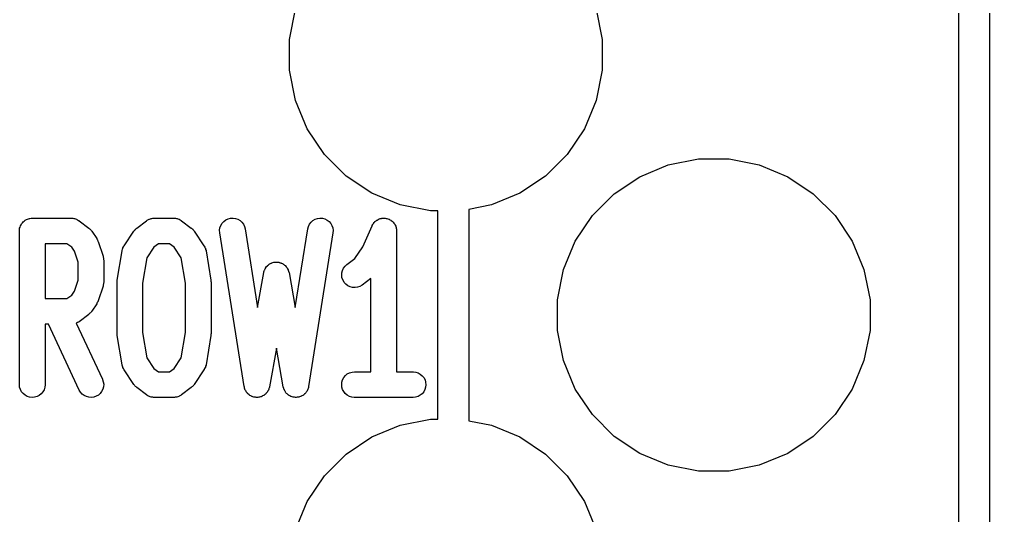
# Model space of a CAD drawing. Extents: x 85 to 230, y -161 to -76.
# Drawn here: x 222.156 to 226.887, y -95.959 to -93.538 of the extents above; entities that cross this region are included whole.
import ezdxf

# ---------------------------------------------------------------- set-up
doc = ezdxf.new("R2010")
doc.units = 0
doc.header["$MEASUREMENT"] = 0
doc.layers.add('BLACK', color=7, linetype='CONTINUOUS')

msp = doc.modelspace()

# ---------------------------------------------------------------- linework, layer by layer
at = {"layer": 'BLACK', "linetype": 'CONTINUOUS'}
for p, q in [((226.887, -75.9342), (226.887, -106.407)), ((226.737, -106.336), (226.737, -76.0055)), ((223.473, -93.6355), (223.503, -93.4882)), ((224.968, -93.4882), (224.997, -93.6355)), ((223.473, -93.7856), (223.473, -93.6355)), ((224.997, -93.6355), (224.997, -93.7856)), ((223.503, -93.9328), (223.473, -93.7856)), ((224.997, -93.7856), (224.968, -93.9328)), ((223.56, -94.0715), (223.503, -93.9328)), ((224.968, -93.9328), (224.911, -94.0715)), ((223.643, -94.1963), (223.56, -94.0715)), ((224.911, -94.0715), (224.827, -94.1963)), ((223.75, -94.3024), (223.643, -94.1963)), ((224.827, -94.1963), (224.721, -94.3024)), ((225.319, -94.2478), (225.467, -94.2185)), ((225.467, -94.2185), (225.617, -94.2185)), ((225.617, -94.2185), (225.764, -94.2478)), ((225.181, -94.3052), (225.319, -94.2478)), ((225.764, -94.2478), (225.903, -94.3052)), ((223.874, -94.3858), (223.75, -94.3024)), ((224.721, -94.3024), (224.596, -94.3858)), ((225.056, -94.3886), (225.181, -94.3052)), ((225.903, -94.3052), (226.027, -94.3886)), ((224.013, -94.4432), (223.874, -94.3858)), ((224.596, -94.3858), (224.458, -94.4432)), ((224.95, -94.4948), (225.056, -94.3886)), ((226.027, -94.3886), (226.134, -94.4948)), ((224.16, -94.4725), (224.013, -94.4432)), ((224.197, -94.4725), (224.16, -94.4725)), ((224.197, -95.4885), (224.197, -94.4725)), ((224.458, -94.4432), (224.347, -94.4653)), ((224.347, -94.4653), (224.347, -95.4957)), ((222.175, -94.5251), (222.179, -94.5214)), ((222.175, -94.5253), (222.175, -94.5251)), ((222.175, -94.5254), (222.175, -94.5253)), ((222.179, -94.5214), (222.184, -94.5177)), ((222.184, -94.5175), (222.19, -94.5148)), ((222.184, -94.5176), (222.184, -94.5175)), ((222.184, -94.5177), (222.184, -94.5176)), ((222.19, -94.5148), (222.195, -94.512)), ((222.195, -94.5118), (222.201, -94.5102)), ((222.195, -94.5119), (222.195, -94.5118)), ((222.195, -94.512), (222.195, -94.5119)), ((222.201, -94.5102), (222.206, -94.5085)), ((222.206, -94.5085), (222.207, -94.5085)), ((222.207, -94.5084), (222.213, -94.5079)), ((222.207, -94.5085), (222.207, -94.5084)), ((222.213, -94.5079), (222.219, -94.5073)), ((222.219, -94.5073), (222.409, -94.5073)), ((222.409, -94.5073), (222.41, -94.5073)), ((222.41, -94.5073), (222.411, -94.5075)), ((222.411, -94.5075), (222.413, -94.5074)), ((222.413, -94.5074), (222.417, -94.5081)), ((222.417, -94.5081), (222.422, -94.5087)), ((222.422, -94.5087), (222.423, -94.5091)), ((222.423, -94.5091), (222.425, -94.5093)), ((222.425, -94.5093), (222.429, -94.5109)), ((222.429, -94.5109), (222.434, -94.5123)), ((222.434, -94.5123), (222.435, -94.513)), ((222.435, -94.513), (222.436, -94.5135)), ((222.436, -94.5135), (222.44, -94.5159)), ((222.44, -94.5159), (222.444, -94.5182)), ((222.444, -94.5182), (222.445, -94.5191)), ((222.445, -94.5191), (222.447, -94.5198)), ((222.447, -94.5198), (222.494, -94.5555)), ((222.729, -94.5555), (222.776, -94.5198)), ((222.776, -94.5198), (222.777, -94.5193)), ((222.777, -94.5193), (222.778, -94.5186)), ((222.778, -94.5186), (222.779, -94.5177)), ((222.779, -94.5177), (222.783, -94.5155)), ((222.783, -94.5155), (222.788, -94.5131)), ((222.788, -94.5131), (222.789, -94.5126)), ((222.789, -94.5126), (222.79, -94.512)), ((222.79, -94.512), (222.795, -94.5106)), ((222.795, -94.5106), (222.799, -94.5091)), ((222.799, -94.5091), (222.8, -94.5089)), ((222.8, -94.5089), (222.802, -94.5085)), ((222.802, -94.5085), (222.806, -94.508)), ((222.806, -94.508), (222.811, -94.5074)), ((222.811, -94.5074), (222.813, -94.5074)), ((222.813, -94.5074), (222.814, -94.5073)), ((222.814, -94.5073), (222.909, -94.5073)), ((222.909, -94.5073), (222.91, -94.5073)), ((222.91, -94.5073), (222.911, -94.5075)), ((222.911, -94.5075), (222.913, -94.5074)), ((222.913, -94.5074), (222.917, -94.5081)), ((222.917, -94.5081), (222.922, -94.5087)), ((222.922, -94.5087), (222.923, -94.5091)), ((222.923, -94.5091), (222.925, -94.5093)), ((222.925, -94.5093), (222.929, -94.5109)), ((222.929, -94.5109), (222.934, -94.5123)), ((222.934, -94.5123), (222.935, -94.513)), ((222.935, -94.513), (222.936, -94.5135)), ((222.936, -94.5135), (222.94, -94.5159)), ((222.94, -94.5159), (222.944, -94.5182)), ((222.944, -94.5182), (222.945, -94.5191)), ((222.945, -94.5191), (222.947, -94.5198)), ((222.947, -94.5198), (222.994, -94.5555)), ((223.145, -94.5325), (223.153, -94.5235)), ((223.153, -94.5235), (223.163, -94.5162)), ((223.163, -94.5162), (223.174, -94.511)), ((223.174, -94.511), (223.185, -94.508)), ((223.185, -94.508), (223.198, -94.5074)), ((223.198, -94.5074), (223.21, -94.5091)), ((223.21, -94.5091), (223.221, -94.5131)), ((223.221, -94.5131), (223.232, -94.5193)), ((223.232, -94.5193), (223.241, -94.5275)), ((223.578, -94.5268), (223.587, -94.5188)), ((223.587, -94.5188), (223.598, -94.5128)), ((223.598, -94.5128), (223.609, -94.5089)), ((223.609, -94.5089), (223.621, -94.5073)), ((223.621, -94.5073), (223.634, -94.5081)), ((223.634, -94.5081), (223.645, -94.5113)), ((223.645, -94.5113), (223.656, -94.5167)), ((223.656, -94.5167), (223.666, -94.5241)), ((223.666, -94.5241), (223.674, -94.5333)), ((223.886, -94.5292), (223.889, -94.5251)), ((223.889, -94.5251), (223.89, -94.5246)), ((223.89, -94.524), (223.895, -94.5208)), ((223.89, -94.5246), (223.89, -94.524)), ((223.895, -94.5208), (223.899, -94.5175)), ((223.899, -94.5171), (223.9, -94.5166)), ((223.899, -94.5175), (223.899, -94.5171)), ((223.9, -94.5166), (223.905, -94.5143)), ((223.905, -94.5143), (223.909, -94.5118)), ((223.909, -94.5118), (223.91, -94.5116)), ((223.91, -94.5116), (223.911, -94.5112)), ((223.911, -94.5112), (223.916, -94.5099)), ((223.916, -94.5099), (223.921, -94.5084)), ((223.921, -94.5084), (223.922, -94.5083)), ((223.922, -94.5083), (223.923, -94.5081)), ((223.923, -94.5081), (223.928, -94.5078)), ((223.928, -94.5078), (223.933, -94.5073)), ((223.933, -94.5073), (223.934, -94.5074)), ((223.934, -94.5074), (223.935, -94.5073)), ((223.935, -94.5073), (223.94, -94.508)), ((223.94, -94.508), (223.945, -94.5086)), ((223.945, -94.5086), (223.946, -94.5088)), ((223.946, -94.5088), (223.947, -94.5089)), ((223.947, -94.5089), (223.952, -94.5106)), ((223.952, -94.5106), (223.957, -94.5122)), ((223.957, -94.5122), (223.958, -94.5126)), ((223.958, -94.5126), (223.959, -94.5129)), ((223.959, -94.5129), (223.963, -94.5155)), ((223.963, -94.5155), (223.968, -94.518)), ((223.968, -94.518), (223.969, -94.5185)), ((223.969, -94.5185), (223.969, -94.519)), ((223.969, -94.519), (223.973, -94.5224)), ((223.973, -94.5224), (223.977, -94.5258)), ((224.866, -94.6196), (224.95, -94.4948)), ((226.134, -94.4948), (226.217, -94.6196)), ((222.156, -94.5689), (222.157, -94.563)), ((222.156, -94.5693), (222.156, -94.5689)), ((222.156, -94.5694), (222.156, -94.5693)), ((222.156, -94.5698), (222.156, -94.5694)), ((222.156, -94.5694), (222.156, -94.5694)), ((222.156, -95.3198), (222.156, -94.5698)), ((222.157, -94.5568), (222.159, -94.5512)), ((222.157, -94.557), (222.157, -94.5568)), ((222.157, -94.5572), (222.157, -94.557)), ((222.157, -94.563), (222.157, -94.5572)), ((222.159, -94.5512), (222.161, -94.5456)), ((222.161, -94.5452), (222.164, -94.54)), ((222.161, -94.5454), (222.161, -94.5452)), ((222.161, -94.5456), (222.161, -94.5454)), ((222.164, -94.54), (222.167, -94.5348)), ((222.167, -94.5345), (222.171, -94.53)), ((222.167, -94.5347), (222.167, -94.5345)), ((222.167, -94.5348), (222.167, -94.5347)), ((222.171, -94.53), (222.175, -94.5254)), ((222.494, -94.5555), (222.495, -94.556)), ((222.495, -94.556), (222.498, -94.5588)), ((222.498, -94.5588), (222.501, -94.5614)), ((222.501, -94.5614), (222.502, -94.563)), ((222.502, -94.563), (222.504, -94.5644)), ((222.504, -94.5644), (222.506, -94.5677)), ((222.506, -94.5677), (222.509, -94.5708)), ((222.509, -94.5708), (222.533, -94.6066)), ((222.667, -94.6423), (222.714, -94.5708)), ((222.714, -94.5708), (222.715, -94.5701)), ((222.715, -94.5701), (222.717, -94.567)), ((222.717, -94.567), (222.72, -94.5637)), ((222.72, -94.5637), (222.721, -94.5624)), ((222.721, -94.5624), (222.723, -94.5608)), ((222.723, -94.5608), (222.726, -94.5583)), ((222.726, -94.5583), (222.729, -94.5555)), ((222.994, -94.5555), (222.995, -94.556)), ((222.995, -94.556), (222.998, -94.5588)), ((222.998, -94.5588), (223.001, -94.5614)), ((223.001, -94.5614), (223.002, -94.563)), ((223.002, -94.563), (223.004, -94.5644)), ((223.004, -94.5644), (223.006, -94.5677)), ((223.006, -94.5677), (223.009, -94.5708)), ((223.009, -94.5708), (223.056, -94.6423)), ((223.132, -94.5665), (223.134, -94.5545)), ((223.133, -94.5787), (223.132, -94.5665)), ((223.134, -94.5545), (223.138, -94.543)), ((223.138, -94.543), (223.145, -94.5325)), ((223.241, -94.5275), (223.248, -94.5372)), ((223.248, -94.5372), (223.253, -94.5482)), ((223.253, -94.5482), (223.257, -94.56)), ((223.257, -94.56), (223.317, -94.9431)), ((223.501, -94.9431), (223.562, -94.56)), ((223.562, -94.5591), (223.565, -94.5474)), ((223.562, -94.56), (223.562, -94.5591)), ((223.565, -94.5474), (223.571, -94.5365)), ((223.571, -94.5365), (223.578, -94.5268)), ((223.674, -94.5333), (223.68, -94.5438)), ((223.68, -94.5438), (223.684, -94.5553)), ((223.684, -94.5553), (223.686, -94.5674)), ((223.686, -94.5674), (223.685, -94.5796)), ((223.83, -94.6467), (223.876, -94.5444)), ((223.876, -94.5436), (223.879, -94.5391)), ((223.876, -94.5444), (223.876, -94.5436)), ((223.879, -94.5391), (223.881, -94.5345)), ((223.881, -94.5345), (223.882, -94.5338)), ((223.882, -94.5331), (223.886, -94.5292)), ((223.882, -94.5338), (223.882, -94.5331)), ((223.977, -94.5258), (223.978, -94.5264)), ((223.978, -94.5264), (223.978, -94.527)), ((223.978, -94.527), (223.982, -94.5311)), ((223.982, -94.5311), (223.985, -94.5352)), ((223.985, -94.5352), (223.985, -94.536)), ((223.985, -94.536), (223.986, -94.5366)), ((223.986, -94.5366), (223.988, -94.5413)), ((223.988, -94.5413), (223.991, -94.546)), ((223.991, -94.546), (223.991, -94.5468)), ((223.991, -94.5468), (223.991, -94.5476)), ((223.991, -94.5476), (223.993, -94.5526)), ((223.993, -94.5526), (223.994, -94.5577)), ((223.994, -94.5577), (223.994, -94.5585)), ((223.994, -94.5585), (223.995, -94.5593)), ((223.995, -94.5593), (223.995, -94.5646)), ((223.995, -94.5646), (223.995, -94.5698)), ((223.995, -94.5698), (223.995, -95.2573)), ((222.533, -94.6066), (222.533, -94.6073)), ((222.533, -94.6073), (222.534, -94.6089)), ((222.534, -94.6089), (222.535, -94.6103)), ((222.535, -94.6103), (222.537, -94.6143)), ((222.537, -94.6143), (222.539, -94.6181)), ((222.539, -94.6181), (222.539, -94.6198)), ((222.539, -94.6198), (222.54, -94.6215)), ((223.133, -94.5796), (223.133, -94.5787)), ((223.252, -95.3296), (223.133, -94.5796)), ((223.685, -94.5796), (223.566, -95.3296)), ((224.809, -94.7582), (224.866, -94.6196)), ((226.217, -94.6196), (226.274, -94.7582)), ((222.281, -94.6323), (222.281, -94.9002)), ((222.388, -94.6323), (222.281, -94.6323)), ((222.411, -94.6491), (222.388, -94.6323)), ((222.424, -94.6689), (222.411, -94.6491)), ((222.54, -94.6215), (222.564, -94.6929)), ((222.633, -94.8095), (222.657, -94.6667)), ((222.657, -94.6647), (222.659, -94.6594)), ((222.657, -94.6653), (222.657, -94.6647)), ((222.657, -94.6658), (222.657, -94.6653)), ((222.657, -94.6667), (222.657, -94.6658)), ((222.659, -94.6594), (222.66, -94.6541)), ((222.66, -94.6541), (222.661, -94.6536)), ((222.661, -94.653), (222.663, -94.6481)), ((222.661, -94.6536), (222.661, -94.653)), ((222.663, -94.6481), (222.666, -94.6432)), ((222.666, -94.6428), (222.667, -94.6423)), ((222.666, -94.6432), (222.666, -94.6428)), ((222.812, -94.6491), (222.778, -94.7004)), ((222.835, -94.6323), (222.812, -94.6491)), ((222.888, -94.6323), (222.835, -94.6323)), ((222.911, -94.6491), (222.888, -94.6323)), ((222.945, -94.7004), (222.911, -94.6491)), ((223.056, -94.6423), (223.057, -94.643)), ((223.057, -94.643), (223.057, -94.6435)), ((223.057, -94.6435), (223.057, -94.6439)), ((223.057, -94.6439), (223.06, -94.6489)), ((223.06, -94.6489), (223.062, -94.6538)), ((223.062, -94.6538), (223.063, -94.6544)), ((223.063, -94.6544), (223.063, -94.6549)), ((223.063, -94.6549), (223.064, -94.6603)), ((223.064, -94.6603), (223.066, -94.6656)), ((223.066, -94.6656), (223.066, -94.6661)), ((223.066, -94.6661), (223.066, -94.6667)), ((223.066, -94.6667), (223.09, -94.8095)), ((223.792, -94.7048), (223.83, -94.6467)), ((222.442, -94.7228), (222.424, -94.6689)), ((222.564, -94.6929), (222.564, -94.6937)), ((222.564, -94.6937), (222.565, -94.6971)), ((222.565, -94.6971), (222.566, -94.7005)), ((222.566, -94.7005), (222.566, -94.7031)), ((222.566, -94.7031), (222.566, -94.7056)), ((222.566, -94.7056), (222.566, -94.7092)), ((222.566, -94.7092), (222.567, -94.7127)), ((222.567, -94.7127), (222.567, -94.8198)), ((222.778, -94.7004), (222.757, -94.825)), ((222.966, -94.825), (222.945, -94.7004)), ((223.753, -94.7341), (223.792, -94.7048)), ((222.442, -94.8097), (222.442, -94.7228)), ((223.35, -94.7653), (223.351, -94.7606)), ((223.351, -94.7606), (223.352, -94.7595)), ((223.352, -94.7583), (223.355, -94.7541)), ((223.352, -94.7595), (223.352, -94.7583)), ((223.355, -94.7541), (223.357, -94.7498)), ((223.357, -94.7498), (223.358, -94.7488)), ((223.358, -94.7478), (223.361, -94.7441)), ((223.358, -94.7488), (223.358, -94.7478)), ((223.361, -94.7441), (223.365, -94.7403)), ((223.365, -94.7395), (223.366, -94.7386)), ((223.365, -94.7403), (223.365, -94.7395)), ((223.366, -94.7386), (223.37, -94.7356)), ((223.37, -94.7356), (223.374, -94.7325)), ((223.374, -94.7325), (223.375, -94.7319)), ((223.375, -94.7319), (223.376, -94.7311)), ((223.376, -94.7311), (223.38, -94.729)), ((223.38, -94.729), (223.385, -94.7266)), ((223.385, -94.7266), (223.386, -94.7262)), ((223.386, -94.7262), (223.387, -94.7257)), ((223.387, -94.7257), (223.392, -94.7244)), ((223.392, -94.7244), (223.396, -94.7229)), ((223.396, -94.7229), (223.397, -94.7228)), ((223.397, -94.7228), (223.399, -94.7225)), ((223.399, -94.7225), (223.403, -94.7221)), ((223.403, -94.7221), (223.408, -94.7216)), ((223.408, -94.7216), (223.41, -94.7217)), ((223.41, -94.7217), (223.411, -94.7216)), ((223.411, -94.7216), (223.416, -94.7222)), ((223.416, -94.7222), (223.42, -94.7226)), ((223.42, -94.7226), (223.422, -94.723)), ((223.422, -94.723), (223.423, -94.7231)), ((223.423, -94.7231), (223.428, -94.7247)), ((223.428, -94.7247), (223.432, -94.726)), ((223.432, -94.726), (223.433, -94.7266)), ((223.433, -94.7266), (223.434, -94.7269)), ((223.434, -94.7269), (223.439, -94.7294)), ((223.439, -94.7294), (223.443, -94.7316)), ((223.443, -94.7316), (223.444, -94.7324)), ((223.444, -94.7324), (223.445, -94.733)), ((223.445, -94.733), (223.449, -94.7361)), ((223.449, -94.7361), (223.453, -94.7392)), ((223.453, -94.7392), (223.453, -94.7401)), ((223.453, -94.7401), (223.454, -94.7409)), ((223.454, -94.7409), (223.457, -94.7447)), ((223.457, -94.7447), (223.46, -94.7485)), ((223.46, -94.7485), (223.461, -94.7496)), ((223.461, -94.7496), (223.462, -94.7505)), ((223.462, -94.7505), (223.464, -94.7549)), ((223.464, -94.7549), (223.466, -94.7591)), ((223.466, -94.7591), (223.467, -94.7603)), ((223.467, -94.7603), (223.467, -94.7614)), ((223.467, -94.7614), (223.469, -94.7661)), ((223.731, -94.7632), (223.736, -94.7521)), ((223.736, -94.7521), (223.744, -94.7423)), ((223.744, -94.7423), (223.753, -94.7341)), ((224.78, -94.9055), (224.809, -94.7582)), ((226.274, -94.7582), (226.304, -94.9055)), ((223.317, -94.9431), (223.348, -94.7731)), ((223.348, -94.7699), (223.35, -94.7653)), ((223.348, -94.7711), (223.348, -94.7699)), ((223.348, -94.7723), (223.348, -94.7711)), ((223.348, -94.7731), (223.348, -94.7723)), ((223.469, -94.7661), (223.47, -94.7707)), ((223.47, -94.7707), (223.47, -94.772)), ((223.47, -94.772), (223.471, -94.7731)), ((223.471, -94.7731), (223.501, -94.9431)), ((223.728, -94.775), (223.731, -94.7632)), ((223.728, -94.7872), (223.728, -94.775)), ((223.729, -94.7993), (223.728, -94.7872)), ((223.734, -94.8108), (223.729, -94.7993)), ((223.87, -94.8019), (223.828, -94.8341)), ((223.87, -95.2573), (223.87, -94.8019)), ((222.424, -94.8635), (222.442, -94.8097)), ((222.564, -94.8396), (222.54, -94.911)), ((222.565, -94.8328), (222.564, -94.8361)), ((222.564, -94.8361), (222.564, -94.8396)), ((222.566, -94.8302), (222.565, -94.8328)), ((222.567, -94.8207), (222.566, -94.8242)), ((222.566, -94.8242), (222.566, -94.8277)), ((222.566, -94.8277), (222.566, -94.8302)), ((222.567, -94.8198), (222.567, -94.8207)), ((222.632, -94.8189), (222.633, -94.8142)), ((222.632, -94.8198), (222.632, -94.8189)), ((222.632, -95.0698), (222.632, -94.8198)), ((222.633, -94.8142), (222.633, -94.8095)), ((222.757, -94.825), (222.757, -95.0646)), ((222.966, -95.0646), (222.966, -94.825)), ((223.09, -94.8095), (223.09, -94.8104)), ((223.09, -94.8104), (223.09, -94.8151)), ((223.09, -94.8151), (223.091, -94.8198)), ((223.091, -94.8198), (223.091, -95.0698)), ((223.74, -94.8212), (223.734, -94.8108)), ((223.748, -94.8303), (223.74, -94.8212)), ((223.758, -94.8376), (223.748, -94.8303)), ((223.769, -94.8428), (223.758, -94.8376)), ((223.781, -94.8459), (223.769, -94.8428)), ((223.793, -94.8465), (223.781, -94.8459)), ((223.805, -94.8448), (223.793, -94.8465)), ((223.816, -94.8408), (223.805, -94.8448)), ((223.827, -94.8346), (223.816, -94.8408)), ((223.828, -94.8341), (223.827, -94.8346)), ((222.281, -94.9002), (222.388, -94.9002)), ((222.388, -94.9002), (222.411, -94.8834)), ((222.411, -94.8834), (222.424, -94.8635)), ((222.533, -94.9259), (222.509, -94.9616)), ((222.534, -94.9229), (222.533, -94.9243)), ((222.533, -94.9243), (222.533, -94.9259)), ((222.536, -94.919), (222.534, -94.9229)), ((222.538, -94.9151), (222.536, -94.919)), ((222.539, -94.9134), (222.538, -94.9151)), ((222.54, -94.9118), (222.539, -94.9134)), ((222.54, -94.911), (222.54, -94.9118)), ((224.78, -95.0556), (224.78, -94.9055)), ((226.304, -94.9055), (226.304, -95.0556)), ((222.494, -94.9769), (222.447, -95.0127)), ((222.497, -94.9742), (222.494, -94.9769)), ((222.5, -94.9717), (222.497, -94.9742)), ((222.502, -94.9701), (222.5, -94.9717)), ((222.503, -94.9687), (222.502, -94.9701)), ((222.506, -94.9654), (222.503, -94.9687)), ((222.508, -94.9623), (222.506, -94.9654)), ((222.509, -94.9616), (222.508, -94.9623)), ((222.298, -95.0252), (222.281, -95.0252)), ((222.281, -95.0252), (222.281, -95.3198)), ((222.448, -95.3462), (222.298, -95.0252)), ((222.434, -95.0198), (222.433, -95.0201)), ((222.433, -95.0201), (222.561, -95.2934)), ((222.435, -95.0194), (222.434, -95.0198)), ((222.439, -95.0169), (222.435, -95.0194)), ((222.444, -95.0147), (222.439, -95.0169)), ((222.445, -95.0139), (222.444, -95.0147)), ((222.446, -95.0132), (222.445, -95.0139)), ((222.447, -95.0127), (222.446, -95.0132)), ((222.633, -95.0745), (222.632, -95.0698)), ((222.633, -95.0792), (222.633, -95.0745)), ((222.633, -95.0801), (222.633, -95.0792)), ((222.657, -95.2229), (222.633, -95.0801)), ((222.757, -95.0646), (222.778, -95.1891)), ((222.945, -95.1891), (222.966, -95.0646)), ((223.09, -95.0801), (223.066, -95.2229)), ((223.091, -95.0707), (223.09, -95.0753)), ((223.09, -95.0753), (223.09, -95.0801)), ((223.091, -95.0698), (223.091, -95.0707)), ((224.809, -95.2028), (224.78, -95.0556)), ((226.304, -95.0556), (226.274, -95.2028)), ((223.409, -95.1412), (223.375, -95.3307)), ((223.443, -95.3307), (223.409, -95.1412)), ((222.657, -95.2235), (222.657, -95.2229)), ((222.657, -95.224), (222.657, -95.2235)), ((222.659, -95.2293), (222.657, -95.224)), ((222.66, -95.2347), (222.659, -95.2293)), ((222.66, -95.2352), (222.66, -95.2347)), ((222.778, -95.1891), (222.812, -95.2405)), ((222.911, -95.2405), (222.945, -95.1891)), ((223.064, -95.2302), (223.063, -95.2355)), ((223.066, -95.2249), (223.064, -95.2302)), ((223.066, -95.2229), (223.066, -95.2238)), ((223.066, -95.2238), (223.066, -95.2243)), ((223.066, -95.2243), (223.066, -95.2249)), ((224.866, -95.3415), (224.809, -95.2028)), ((226.274, -95.2028), (226.217, -95.3415)), ((222.661, -95.2358), (222.66, -95.2352)), ((222.663, -95.2407), (222.661, -95.2358)), ((222.666, -95.2456), (222.663, -95.2407)), ((222.666, -95.2461), (222.666, -95.2456)), ((222.666, -95.2466), (222.666, -95.2461)), ((222.667, -95.2473), (222.666, -95.2466)), ((222.714, -95.3187), (222.667, -95.2473)), ((222.812, -95.2405), (222.835, -95.2573)), ((222.835, -95.2573), (222.888, -95.2573)), ((222.888, -95.2573), (222.911, -95.2405)), ((223.056, -95.2473), (223.009, -95.3187)), ((223.057, -95.2468), (223.056, -95.2473)), ((223.059, -95.2414), (223.057, -95.2464)), ((223.057, -95.2464), (223.057, -95.2468)), ((223.062, -95.2366), (223.059, -95.2414)), ((223.063, -95.2355), (223.062, -95.236)), ((223.062, -95.236), (223.062, -95.2366)), ((223.738, -95.2848), (223.746, -95.2754)), ((223.746, -95.2754), (223.755, -95.2677)), ((223.755, -95.2677), (223.766, -95.262)), ((223.766, -95.262), (223.778, -95.2585)), ((223.778, -95.2585), (223.79, -95.2573)), ((223.79, -95.2573), (223.87, -95.2573)), ((223.995, -95.2573), (224.076, -95.2573)), ((224.076, -95.2573), (224.077, -95.2573)), ((224.077, -95.2573), (224.089, -95.2587)), ((224.089, -95.2587), (224.1, -95.2623)), ((224.1, -95.2623), (224.111, -95.2682)), ((224.111, -95.2682), (224.12, -95.2761)), ((224.12, -95.2761), (224.128, -95.2856)), ((222.157, -95.3319), (222.156, -95.3198)), ((222.281, -95.3207), (222.28, -95.3328)), ((222.281, -95.3198), (222.281, -95.3207)), ((222.561, -95.2934), (222.561, -95.2942)), ((222.561, -95.2942), (222.565, -95.3057)), ((222.565, -95.3057), (222.567, -95.3178)), ((222.567, -95.3178), (222.566, -95.33)), ((222.717, -95.3219), (222.714, -95.3187)), ((222.719, -95.3252), (222.717, -95.3219)), ((222.721, -95.3266), (222.719, -95.3252)), ((222.722, -95.3282), (222.721, -95.3266)), ((222.725, -95.3308), (222.722, -95.3282)), ((223, -95.3288), (222.997, -95.3313)), ((223.002, -95.3272), (223, -95.3288)), ((223.003, -95.3258), (223.002, -95.3272)), ((223.006, -95.3226), (223.003, -95.3258)), ((223.008, -95.3195), (223.006, -95.3226)), ((223.009, -95.3187), (223.008, -95.3195)), ((223.253, -95.3313), (223.252, -95.3296)), ((223.566, -95.3296), (223.566, -95.3305)), ((223.728, -95.3194), (223.729, -95.3072)), ((223.729, -95.3315), (223.728, -95.3194)), ((223.729, -95.3072), (223.732, -95.2956)), ((223.732, -95.2956), (223.738, -95.2848)), ((224.128, -95.2856), (224.134, -95.2964)), ((224.134, -95.2964), (224.137, -95.3081)), ((224.137, -95.3081), (224.138, -95.3202)), ((224.138, -95.3202), (224.137, -95.3324)), ((222.161, -95.3436), (222.157, -95.3319)), ((222.167, -95.3544), (222.161, -95.3436)), ((222.174, -95.3638), (222.167, -95.3544)), ((222.184, -95.3716), (222.174, -95.3638)), ((222.194, -95.3774), (222.184, -95.3716)), ((222.253, -95.3721), (222.242, -95.3777)), ((222.262, -95.3644), (222.253, -95.3721)), ((222.27, -95.3551), (222.262, -95.3644)), ((222.276, -95.3444), (222.27, -95.3551)), ((222.28, -95.3328), (222.276, -95.3444)), ((222.454, -95.3567), (222.448, -95.3462)), ((222.462, -95.3658), (222.454, -95.3567)), ((222.472, -95.3732), (222.462, -95.3658)), ((222.483, -95.3785), (222.472, -95.3732)), ((222.53, -95.3766), (222.519, -95.3806)), ((222.541, -95.3705), (222.53, -95.3766)), ((222.55, -95.3624), (222.541, -95.3705)), ((222.557, -95.3527), (222.55, -95.3624)), ((222.563, -95.3418), (222.557, -95.3527)), ((222.566, -95.33), (222.563, -95.3418)), ((222.728, -95.3336), (222.725, -95.3308)), ((222.729, -95.3341), (222.728, -95.3336)), ((222.776, -95.3698), (222.729, -95.3341)), ((222.778, -95.3705), (222.776, -95.3698)), ((222.779, -95.3714), (222.778, -95.3705)), ((222.783, -95.3737), (222.779, -95.3714)), ((222.787, -95.3761), (222.783, -95.3737)), ((222.788, -95.3766), (222.787, -95.3761)), ((222.789, -95.3772), (222.788, -95.3766)), ((222.934, -95.3769), (222.933, -95.3776)), ((222.935, -95.3765), (222.934, -95.3769)), ((222.939, -95.3741), (222.935, -95.3765)), ((222.944, -95.3719), (222.939, -95.3741)), ((222.945, -95.371), (222.944, -95.3719)), ((222.946, -95.3703), (222.945, -95.371)), ((222.947, -95.3698), (222.946, -95.3703)), ((222.994, -95.3341), (222.947, -95.3698)), ((222.997, -95.3313), (222.994, -95.3341)), ((223.253, -95.3331), (223.253, -95.3313)), ((223.254, -95.3372), (223.253, -95.3331)), ((223.255, -95.3414), (223.254, -95.3372)), ((223.256, -95.343), (223.255, -95.3414)), ((223.257, -95.3447), (223.256, -95.343)), ((223.259, -95.3485), (223.257, -95.3447)), ((223.261, -95.3524), (223.259, -95.3485)), ((223.262, -95.3538), (223.261, -95.3524)), ((223.262, -95.3554), (223.262, -95.3538)), ((223.265, -95.3587), (223.262, -95.3554)), ((223.268, -95.3621), (223.265, -95.3587)), ((223.269, -95.3633), (223.268, -95.3621)), ((223.27, -95.3647), (223.269, -95.3633)), ((223.274, -95.3674), (223.27, -95.3647)), ((223.277, -95.3702), (223.274, -95.3674)), ((223.279, -95.3712), (223.277, -95.3702)), ((223.28, -95.3723), (223.279, -95.3712)), ((223.284, -95.3742), (223.28, -95.3723)), ((223.287, -95.3764), (223.284, -95.3742)), ((223.289, -95.3771), (223.287, -95.3764)), ((223.342, -95.3752), (223.338, -95.3773)), ((223.346, -95.3734), (223.342, -95.3752)), ((223.348, -95.3723), (223.346, -95.3734)), ((223.349, -95.3714), (223.348, -95.3723)), ((223.352, -95.3687), (223.349, -95.3714)), ((223.356, -95.3661), (223.352, -95.3687)), ((223.357, -95.3647), (223.356, -95.3661)), ((223.358, -95.3636), (223.357, -95.3647)), ((223.361, -95.3602), (223.358, -95.3636)), ((223.364, -95.357), (223.361, -95.3602)), ((223.365, -95.3555), (223.364, -95.357)), ((223.366, -95.3541), (223.365, -95.3555)), ((223.368, -95.3503), (223.366, -95.3541)), ((223.37, -95.3466), (223.368, -95.3503)), ((223.371, -95.3449), (223.37, -95.3466)), ((223.372, -95.3433), (223.371, -95.3449)), ((223.373, -95.3392), (223.372, -95.3433)), ((223.374, -95.3351), (223.373, -95.3392)), ((223.375, -95.3333), (223.374, -95.3351)), ((223.375, -95.3307), (223.375, -95.3316)), ((223.375, -95.3316), (223.375, -95.3333)), ((223.443, -95.3325), (223.443, -95.3307)), ((223.444, -95.3343), (223.443, -95.3325)), ((223.445, -95.3383), (223.444, -95.3343)), ((223.446, -95.3425), (223.445, -95.3383)), ((223.447, -95.3441), (223.446, -95.3425)), ((223.448, -95.3458), (223.447, -95.3441)), ((223.45, -95.3495), (223.448, -95.3458)), ((223.452, -95.3534), (223.45, -95.3495)), ((223.453, -95.3548), (223.452, -95.3534)), ((223.454, -95.3563), (223.453, -95.3548)), ((223.456, -95.3596), (223.454, -95.3563)), ((223.459, -95.363), (223.456, -95.3596)), ((223.461, -95.3641), (223.459, -95.363)), ((223.462, -95.3655), (223.461, -95.3641)), ((223.465, -95.3681), (223.462, -95.3655)), ((223.468, -95.3709), (223.465, -95.3681)), ((223.47, -95.3718), (223.468, -95.3709)), ((223.471, -95.3729), (223.47, -95.3718)), ((223.475, -95.3748), (223.471, -95.3729)), ((223.479, -95.3769), (223.475, -95.3748)), ((223.481, -95.3775), (223.479, -95.3769)), ((223.53, -95.3768), (223.528, -95.3774)), ((223.534, -95.3747), (223.53, -95.3768)), ((223.538, -95.3728), (223.534, -95.3747)), ((223.539, -95.3716), (223.538, -95.3728)), ((223.541, -95.3708), (223.539, -95.3716)), ((223.544, -95.3679), (223.541, -95.3708)), ((223.547, -95.3653), (223.544, -95.3679)), ((223.548, -95.3639), (223.547, -95.3653)), ((223.55, -95.3628), (223.548, -95.3639)), ((223.552, -95.3594), (223.55, -95.3628)), ((223.555, -95.3561), (223.552, -95.3594)), ((223.556, -95.3545), (223.555, -95.3561)), ((223.557, -95.3531), (223.556, -95.3545)), ((223.559, -95.3493), (223.557, -95.3531)), ((223.561, -95.3455), (223.559, -95.3493)), ((223.562, -95.3438), (223.561, -95.3455)), ((223.563, -95.3422), (223.562, -95.3438)), ((223.564, -95.3381), (223.563, -95.3422)), ((223.565, -95.334), (223.564, -95.3381)), ((223.566, -95.3305), (223.565, -95.3322)), ((223.565, -95.3322), (223.565, -95.334)), ((223.732, -95.3432), (223.729, -95.3315)), ((223.738, -95.354), (223.732, -95.3432)), ((223.745, -95.3635), (223.738, -95.354)), ((223.755, -95.3714), (223.745, -95.3635)), ((223.765, -95.3772), (223.755, -95.3714)), ((224.11, -95.3719), (224.1, -95.3776)), ((224.12, -95.3641), (224.11, -95.3719)), ((224.128, -95.3547), (224.12, -95.3641)), ((224.133, -95.344), (224.128, -95.3547)), ((224.137, -95.3324), (224.133, -95.344)), ((224.95, -95.4663), (224.866, -95.3415)), ((226.217, -95.3415), (226.134, -95.4663)), ((222.206, -95.381), (222.194, -95.3774)), ((222.218, -95.3823), (222.206, -95.381)), ((222.23, -95.3812), (222.218, -95.3823)), ((222.242, -95.3777), (222.23, -95.3812)), ((222.495, -95.3815), (222.483, -95.3785)), ((222.507, -95.3822), (222.495, -95.3815)), ((222.519, -95.3806), (222.507, -95.3822)), ((222.794, -95.3787), (222.789, -95.3772)), ((222.798, -95.3803), (222.794, -95.3787)), ((222.8, -95.3805), (222.798, -95.3803)), ((222.801, -95.3809), (222.8, -95.3805)), ((222.806, -95.3815), (222.801, -95.3809)), ((222.81, -95.3822), (222.806, -95.3815)), ((222.812, -95.3821), (222.81, -95.3822)), ((222.813, -95.3823), (222.812, -95.3821)), ((222.814, -95.3823), (222.813, -95.3823)), ((222.909, -95.3823), (222.814, -95.3823)), ((222.91, -95.3822), (222.909, -95.3823)), ((222.912, -95.3822), (222.91, -95.3822)), ((222.916, -95.3816), (222.912, -95.3822)), ((222.921, -95.3811), (222.916, -95.3816)), ((222.923, -95.3807), (222.921, -95.3811)), ((222.924, -95.3805), (222.923, -95.3807)), ((222.928, -95.379), (222.924, -95.3805)), ((222.933, -95.3776), (222.928, -95.379)), ((223.291, -95.3779), (223.289, -95.3771)), ((223.295, -95.3791), (223.291, -95.3779)), ((223.299, -95.3805), (223.295, -95.3791)), ((223.301, -95.3808), (223.299, -95.3805)), ((223.302, -95.3813), (223.301, -95.3808)), ((223.307, -95.3816), (223.302, -95.3813)), ((223.311, -95.3822), (223.307, -95.3816)), ((223.313, -95.3821), (223.311, -95.3822)), ((223.315, -95.3823), (223.313, -95.3821)), ((223.319, -95.3818), (223.315, -95.3823)), ((223.323, -95.3816), (223.319, -95.3818)), ((223.325, -95.3811), (223.323, -95.3816)), ((223.327, -95.3809), (223.325, -95.3811)), ((223.331, -95.3797), (223.327, -95.3809)), ((223.335, -95.3786), (223.331, -95.3797)), ((223.337, -95.3778), (223.335, -95.3786)), ((223.338, -95.3773), (223.337, -95.3778)), ((223.482, -95.3783), (223.481, -95.3775)), ((223.486, -95.3794), (223.482, -95.3783)), ((223.491, -95.3808), (223.486, -95.3794)), ((223.492, -95.381), (223.491, -95.3808)), ((223.494, -95.3815), (223.492, -95.381)), ((223.498, -95.3817), (223.494, -95.3815)), ((223.503, -95.3823), (223.498, -95.3817)), ((223.504, -95.3821), (223.503, -95.3823)), ((223.506, -95.3823), (223.504, -95.3821)), ((223.511, -95.3817), (223.506, -95.3823)), ((223.515, -95.3814), (223.511, -95.3817)), ((223.517, -95.3809), (223.515, -95.3814)), ((223.518, -95.3807), (223.517, -95.3809)), ((223.522, -95.3793), (223.518, -95.3807)), ((223.527, -95.3782), (223.522, -95.3793)), ((223.528, -95.3774), (223.527, -95.3782)), ((223.777, -95.3809), (223.765, -95.3772)), ((223.789, -95.3823), (223.777, -95.3809)), ((223.79, -95.3823), (223.789, -95.3823)), ((224.076, -95.3823), (223.79, -95.3823)), ((224.088, -95.3811), (224.076, -95.3823)), ((224.1, -95.3776), (224.088, -95.3811)), ((225.056, -95.5724), (224.95, -95.4663)), ((226.134, -95.4663), (226.027, -95.5724)), ((223.874, -95.5752), (224.013, -95.5178)), ((224.013, -95.5178), (224.16, -95.4885)), ((224.16, -95.4885), (224.197, -95.4885)), ((224.347, -95.4957), (224.458, -95.5178)), ((224.458, -95.5178), (224.596, -95.5752)), ((223.75, -95.6586), (223.874, -95.5752)), ((224.596, -95.5752), (224.721, -95.6586)), ((225.181, -95.6558), (225.056, -95.5724)), ((226.027, -95.5724), (225.903, -95.6558)), ((223.643, -95.7648), (223.75, -95.6586)), ((224.721, -95.6586), (224.827, -95.7648)), ((225.319, -95.7132), (225.181, -95.6558)), ((225.903, -95.6558), (225.764, -95.7132)), ((225.467, -95.7425), (225.319, -95.7132)), ((225.617, -95.7425), (225.467, -95.7425)), ((225.764, -95.7132), (225.617, -95.7425)), ((223.56, -95.8896), (223.643, -95.7648)), ((224.827, -95.7648), (224.911, -95.8896)), ((223.503, -96.0282), (223.56, -95.8896)), ((224.911, -95.8896), (224.968, -96.0282))]:
    msp.add_line(p, q, dxfattribs=at)

doc.saveas('drawing.dxf')
